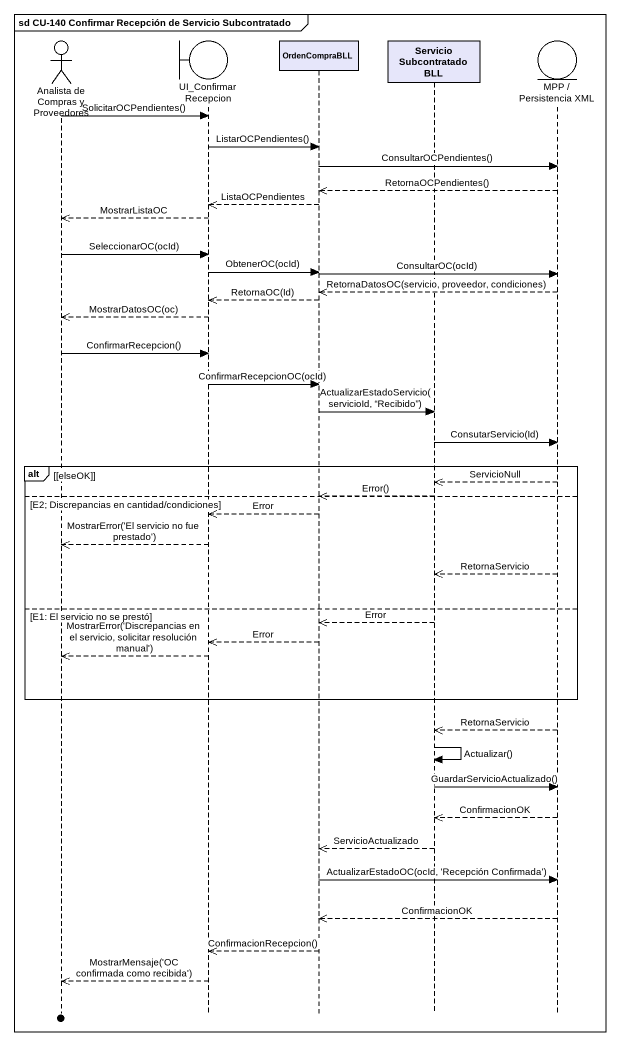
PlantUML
@startuml
mainframe sd CU-140 Confirmar Recepción de Servicio Subcontratado
hide footbox
actor "Analista de Compras y Proveedores" as Analista_de_Compras_y
boundary UI_ConfirmarRecepcion
participant OrdenCompraBLL #E6E6FA
participant ServicioSubcontratadoBLL #E6E6FA
entity "MPP / Persistencia XML" as MPP_Persistencia_XML

Analista_de_Compras_y -> UI_ConfirmarRecepcion : SolicitarOCPendientes()
UI_ConfirmarRecepcion -> OrdenCompraBLL : ListarOCPendientes()
OrdenCompraBLL -> MPP_Persistencia_XML : ConsultarOCPendientes()
MPP_Persistencia_XML -->> OrdenCompraBLL : RetornaOCPendientes()
OrdenCompraBLL -->> UI_ConfirmarRecepcion : ListaOCPendientes
UI_ConfirmarRecepcion -->> Analista_de_Compras_y : MostrarListaOC
Analista_de_Compras_y -> UI_ConfirmarRecepcion : SeleccionarOC(ocId)
UI_ConfirmarRecepcion -> OrdenCompraBLL : ObtenerOC(ocId)
OrdenCompraBLL -> MPP_Persistencia_XML : ConsultarOC(ocId)
MPP_Persistencia_XML -->> OrdenCompraBLL : RetornaDatosOC(servicio, proveedor, condiciones)
OrdenCompraBLL -->> UI_ConfirmarRecepcion : RetornaOC(Id)
UI_ConfirmarRecepcion -->> Analista_de_Compras_y : MostrarDatosOC(oc)
Analista_de_Compras_y -> UI_ConfirmarRecepcion : ConfirmarRecepcion()
UI_ConfirmarRecepcion -> OrdenCompraBLL : ConfirmarRecepcionOC(ocId)
OrdenCompraBLL -> ServicioSubcontratadoBLL : ActualizarEstadoServicio(servicioId, “Recibido”)
ServicioSubcontratadoBLL -> MPP_Persistencia_XML : ConsutarServicio(Id)
alt [elseOK]
  MPP_Persistencia_XML -->> ServicioSubcontratadoBLL : ServicioNull
else E2; Discrepancias en cantidad/condiciones
  ServicioSubcontratadoBLL -->> OrdenCompraBLL : Error()
  OrdenCompraBLL -->> UI_ConfirmarRecepcion : Error
  UI_ConfirmarRecepcion -->> Analista_de_Compras_y : MostrarError('El servicio no fue prestado')
  MPP_Persistencia_XML -->> ServicioSubcontratadoBLL : RetornaServicio
else E1: El servicio no se prestó
  ServicioSubcontratadoBLL -->> OrdenCompraBLL : Error
  OrdenCompraBLL -->> UI_ConfirmarRecepcion : Error
  UI_ConfirmarRecepcion -->> Analista_de_Compras_y : MostrarError('Discrepancias en el servicio, solicitar resolución manual')
end
MPP_Persistencia_XML -->> ServicioSubcontratadoBLL : RetornaServicio
ServicioSubcontratadoBLL -> ServicioSubcontratadoBLL : Actualizar()
ServicioSubcontratadoBLL -> MPP_Persistencia_XML : GuardarServicioActualizado()
MPP_Persistencia_XML -->> ServicioSubcontratadoBLL : ConfirmacionOK
ServicioSubcontratadoBLL -->> OrdenCompraBLL : ServicioActualizado
OrdenCompraBLL -> MPP_Persistencia_XML : ActualizarEstadoOC(ocId, 'Recepción Confirmada')
MPP_Persistencia_XML -->> OrdenCompraBLL : ConfirmacionOK
OrdenCompraBLL -->> UI_ConfirmarRecepcion : ConfirmacionRecepcion()
UI_ConfirmarRecepcion -->> Analista_de_Compras_y : MostrarMensaje('OC confirmada como recibida')
@enduml
